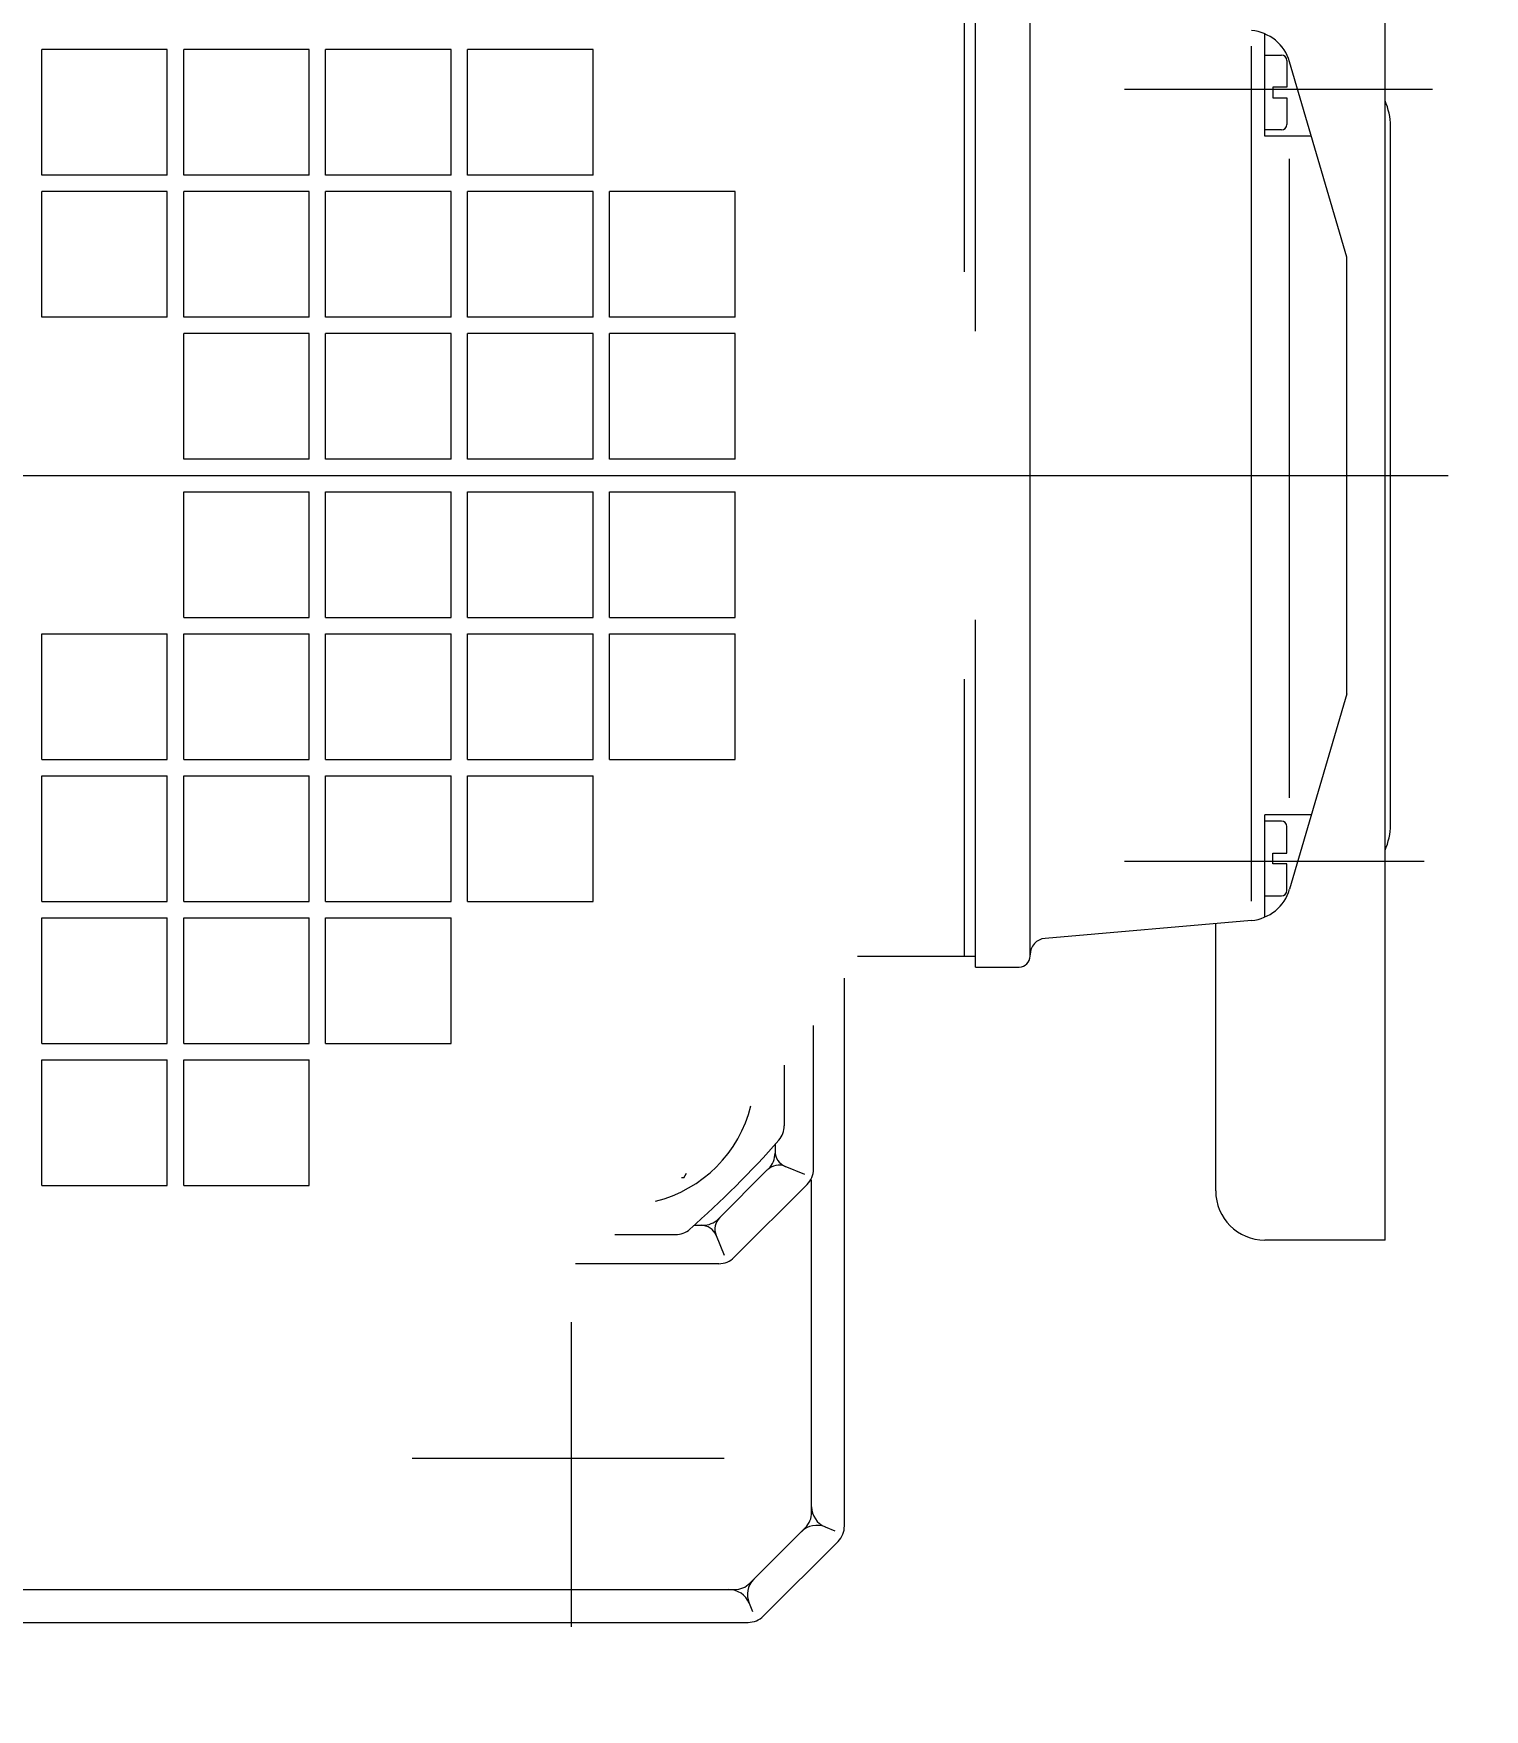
# Model space of a CAD drawing. Header units: millimetres. Extents: x 2085 to 2829, y 1347 to 1643.
# Drawn here: x 2160.2038 to 2160.3367, y 1610.7713 to 1610.9247 of the extents above; entities that cross this region are included whole.
import ezdxf
from ezdxf import colors
from ezdxf.entities.mleader import LeaderData, LeaderLine
from ezdxf.math import Vec2, Vec3

# ---------------------------------------------------------------- set-up
doc = ezdxf.new("R2010")
doc.units = ezdxf.units.MM
doc.layers.get('0').update_dxf_attribs({"color": 251, "lineweight": 9})
doc.layers.add('000 SOS 911 TEXTOS ACI', color=7, linetype='Continuous', lineweight=9)
doc.layers.add('A-SANITARIOS', color=251, linetype='Continuous', lineweight=13)
doc.styles.add('PIPE', font='ARIALN.TTF', dxfattribs={"width": 0.8})

# ---------------------------------------------------------------- blocks, each defined once
blk = doc.blocks.new('BOMBAS-28.02.2025')
at = {"layer": 'A-SANITARIOS'}
for p, q in [((2.396604299050523, -3.273514079861343, -9.617525271273668e-07), (2.396604299050523, -3.133514263667166, -9.617525271273668e-07)), ((2.396604299050523, -3.273514079861343, -9.617525271273668e-07), (2.396604299050523, -3.133514263667166, -9.617525271273668e-07)), ((2.35910283352132, -3.190285411663353, -9.617525271273668e-07), (2.35910283352132, -3.158514202572405, -9.617525271273668e-07)), ((2.35910283352132, -3.190285411663353, -9.617525271273668e-07), (2.35910283352132, -3.158514202572405, -9.617525271273668e-07)), ((2.358102833357407, -3.184859690256417, -9.617525271273668e-07), (2.358102833357407, -3.159514202736318, -9.617525271273668e-07)), ((2.358102833357407, -3.184859690256417, -9.617525271273668e-07), (2.358102833357407, -3.159514202736318, -9.617525271273668e-07)), ((2.364102834340883, -3.247389170341194, -9.617525271273668e-07), (2.364102834340883, -3.159638927318156, -9.617525271273668e-07)), ((2.364102834340883, -3.247389170341194, -9.617525271273668e-07), (2.364102834340883, -3.159638927318156, -9.617525271273668e-07)), ((2.385602833208395, -3.172450785525143, -9.617525271273668e-07), (2.385602833208395, -3.163083537481725, -9.617525271273668e-07)), ((2.385602833208395, -3.172450785525143, -9.617525271273668e-07), (2.385602833208395, -3.163083537481725, -9.617525271273668e-07)), ((2.28510283443029, -3.164514171890914, -9.617525271273668e-07), (2.273602833476616, -3.164514171890914, -9.617525271273668e-07)), ((2.273602833476616, -3.176014170981944, -9.617525271273668e-07), (2.273602833476616, -3.164514171890914, -9.617525271273668e-07)), ((2.28510283443029, -3.164514171890914, -9.617525271273668e-07), (2.273602833476616, -3.164514171890914, -9.617525271273668e-07)), ((2.273602833476616, -3.176014170981944, -9.617525271273668e-07), (2.273602833476616, -3.164514171890914, -9.617525271273668e-07)), ((2.28510283443029, -3.176014170981944, -9.617525271273668e-07), (2.28510283443029, -3.164514171890914, -9.617525271273668e-07)), ((2.28510283443029, -3.176014170981944, -9.617525271273668e-07), (2.28510283443029, -3.164514171890914, -9.617525271273668e-07)), ((2.286602833744837, -3.176014170981944, -9.617525271273668e-07), (2.286602833744837, -3.164514171890914, -9.617525271273668e-07)), ((2.298102834698511, -3.164514171890914, -9.617525271273668e-07), (2.286602833744837, -3.164514171890914, -9.617525271273668e-07)), ((2.286602833744837, -3.176014170981944, -9.617525271273668e-07), (2.286602833744837, -3.164514171890914, -9.617525271273668e-07)), ((2.298102834698511, -3.164514171890914, -9.617525271273668e-07), (2.286602833744837, -3.164514171890914, -9.617525271273668e-07)), ((2.298102834698511, -3.176014170981944, -9.617525271273668e-07), (2.298102834698511, -3.164514171890914, -9.617525271273668e-07)), ((2.298102834698511, -3.176014170981944, -9.617525271273668e-07), (2.298102834698511, -3.164514171890914, -9.617525271273668e-07)), ((2.299602834013058, -3.176014170981944, -9.617525271273668e-07), (2.299602834013058, -3.164514171890914, -9.617525271273668e-07)), ((2.311102833104087, -3.164514171890914, -9.617525271273668e-07), (2.299602834013058, -3.164514171890914, -9.617525271273668e-07)), ((2.299602834013058, -3.176014170981944, -9.617525271273668e-07), (2.299602834013058, -3.164514171890914, -9.617525271273668e-07)), ((2.311102833104087, -3.164514171890914, -9.617525271273668e-07), (2.299602834013058, -3.164514171890914, -9.617525271273668e-07)), ((2.311102833104087, -3.176014170981944, -9.617525271273668e-07), (2.311102833104087, -3.164514171890914, -9.617525271273668e-07)), ((2.311102833104087, -3.176014170981944, -9.617525271273668e-07), (2.311102833104087, -3.164514171890914, -9.617525271273668e-07)), ((2.312602834281279, -3.176014170981944, -9.617525271273668e-07), (2.312602834281279, -3.164514171890914, -9.617525271273668e-07)), ((2.324102833372308, -3.164514171890914, -9.617525271273668e-07), (2.312602834281279, -3.164514171890914, -9.617525271273668e-07)), ((2.312602834281279, -3.176014170981944, -9.617525271273668e-07), (2.312602834281279, -3.164514171890914, -9.617525271273668e-07)), ((2.324102833372308, -3.164514171890914, -9.617525271273668e-07), (2.312602834281279, -3.164514171890914, -9.617525271273668e-07)), ((2.324102833372308, -3.176014170981944, -9.617525271273668e-07), (2.324102833372308, -3.164514171890914, -9.617525271273668e-07)), ((2.324102833372308, -3.176014170981944, -9.617525271273668e-07), (2.324102833372308, -3.164514171890914, -9.617525271273668e-07)), ((2.384378468123032, -3.24249876011163, -9.617525271273668e-07), (2.384378468123032, -3.164219218306243, -9.617525271273668e-07)), ((2.384378468123032, -3.24249876011163, -9.617525271273668e-07), (2.384378468123032, -3.164219218306243, -9.617525271273668e-07)), ((2.385602833208395, -3.165020792745054, -9.617525271273668e-07), (2.387111134332372, -3.165020792745054, -9.617525271273668e-07)), ((2.385602833208395, -3.165020792745054, -9.617525271273668e-07), (2.387111134332372, -3.165020792745054, -9.617525271273668e-07)), ((2.387611133483006, -3.165520793758333, -9.617525271273668e-07), (2.387611133483006, -3.167950785718858, -9.617525271273668e-07)), ((2.387611133483006, -3.165520793758333, -9.617525271273668e-07), (2.387611133483006, -3.167950785718858, -9.617525271273668e-07)), ((2.393102943402482, -3.183514005504549, -9.617525271273668e-07), (2.387871069338871, -3.165638427250087, -9.617525271273668e-07)), ((2.393102943402482, -3.183514005504549, -9.617525271273668e-07), (2.387871069338871, -3.165638427250087, -9.617525271273668e-07)), ((2.372736623015953, -3.168156779371202, -9.617525271273668e-07), (2.400944387045456, -3.168156779371202, -9.617525271273668e-07)), ((2.372736623015953, -3.168156779371202, -9.617525271273668e-07), (2.400944387045456, -3.168156779371202, -9.617525271273668e-07)), ((2.387611133483006, -3.167950785718858, -9.617525271273668e-07), (2.386341113102389, -3.167950785718858, -9.617525271273668e-07)), ((2.386341113102389, -3.167950785718858, -9.617525271273668e-07), (2.386341113102389, -3.168950785882771, -9.617525271273668e-07)), ((2.387611133483006, -3.167950785718858, -9.617525271273668e-07), (2.386341113102389, -3.167950785718858, -9.617525271273668e-07)), ((2.386341113102389, -3.167950785718858, -9.617525271273668e-07), (2.386341113102389, -3.168950785882771, -9.617525271273668e-07)), ((2.386341113102389, -3.168950785882771, -9.617525271273668e-07), (2.387611133483006, -3.168950785882771, -9.617525271273668e-07)), ((2.386341113102389, -3.168950785882771, -9.617525271273668e-07), (2.387611133483006, -3.168950785882771, -9.617525271273668e-07)), ((2.387611133483006, -3.168950785882771, -9.617525271273668e-07), (2.387611133483006, -3.171380779705942, -9.617525271273668e-07)), ((2.387611133483006, -3.168950785882771, -9.617525271273668e-07), (2.387611133483006, -3.171380779705942, -9.617525271273668e-07)), ((2.397104298201157, -3.235514446161687, -9.617525271273668e-07), (2.397104298201157, -3.171513895504177, -9.617525271273668e-07)), ((2.397104298201157, -3.235514446161687, -9.617525271273668e-07), (2.397104298201157, -3.171513895504177, -9.617525271273668e-07)), ((2.387111134332372, -3.171880778856575, -9.617525271273668e-07), (2.385602833208395, -3.171880778856575, -9.617525271273668e-07)), ((2.387111134332372, -3.171880778856575, -9.617525271273668e-07), (2.385602833208395, -3.171880778856575, -9.617525271273668e-07)), ((2.389864796277834, -3.172450785525143, -9.617525271273668e-07), (2.385602833208395, -3.172450785525143, -9.617525271273668e-07)), ((2.389864796277834, -3.172450785525143, -9.617525271273668e-07), (2.385602833208395, -3.172450785525143, -9.617525271273668e-07)), ((2.387870897975517, -3.233010509051383, -9.617525271273668e-07), (2.387870897975517, -3.174525645561516, -9.617525271273668e-07)), ((2.387870897975517, -3.233010509051383, -9.617525271273668e-07), (2.387870897975517, -3.174525645561516, -9.617525271273668e-07)), ((2.28510283443029, -3.176014170981944, -9.617525271273668e-07), (2.273602833476616, -3.176014170981944, -9.617525271273668e-07)), ((2.28510283443029, -3.176014170981944, -9.617525271273668e-07), (2.273602833476616, -3.176014170981944, -9.617525271273668e-07)), ((2.298102834698511, -3.176014170981944, -9.617525271273668e-07), (2.286602833744837, -3.176014170981944, -9.617525271273668e-07)), ((2.298102834698511, -3.176014170981944, -9.617525271273668e-07), (2.286602833744837, -3.176014170981944, -9.617525271273668e-07)), ((2.311102833104087, -3.176014170981944, -9.617525271273668e-07), (2.299602834013058, -3.176014170981944, -9.617525271273668e-07)), ((2.311102833104087, -3.176014170981944, -9.617525271273668e-07), (2.299602834013058, -3.176014170981944, -9.617525271273668e-07)), ((2.324102833372308, -3.176014170981944, -9.617525271273668e-07), (2.312602834281279, -3.176014170981944, -9.617525271273668e-07)), ((2.324102833372308, -3.176014170981944, -9.617525271273668e-07), (2.312602834281279, -3.176014170981944, -9.617525271273668e-07)), ((2.28510283443029, -3.17751417029649, -9.617525271273668e-07), (2.273602833476616, -3.17751417029649, -9.617525271273668e-07)), ((2.273602833476616, -3.189014171250165, -9.617525271273668e-07), (2.273602833476616, -3.17751417029649, -9.617525271273668e-07)), ((2.28510283443029, -3.17751417029649, -9.617525271273668e-07), (2.273602833476616, -3.17751417029649, -9.617525271273668e-07)), ((2.273602833476616, -3.189014171250165, -9.617525271273668e-07), (2.273602833476616, -3.17751417029649, -9.617525271273668e-07)), ((2.28510283443029, -3.189014171250165, -9.617525271273668e-07), (2.28510283443029, -3.17751417029649, -9.617525271273668e-07)), ((2.28510283443029, -3.189014171250165, -9.617525271273668e-07), (2.28510283443029, -3.17751417029649, -9.617525271273668e-07)), ((2.286602833744837, -3.189014171250165, -9.617525271273668e-07), (2.286602833744837, -3.17751417029649, -9.617525271273668e-07)), ((2.298102834698511, -3.17751417029649, -9.617525271273668e-07), (2.286602833744837, -3.17751417029649, -9.617525271273668e-07)), ((2.286602833744837, -3.189014171250165, -9.617525271273668e-07), (2.286602833744837, -3.17751417029649, -9.617525271273668e-07)), ((2.298102834698511, -3.17751417029649, -9.617525271273668e-07), (2.286602833744837, -3.17751417029649, -9.617525271273668e-07)), ((2.298102834698511, -3.189014171250165, -9.617525271273668e-07), (2.298102834698511, -3.17751417029649, -9.617525271273668e-07)), ((2.298102834698511, -3.189014171250165, -9.617525271273668e-07), (2.298102834698511, -3.17751417029649, -9.617525271273668e-07)), ((2.299602834013058, -3.189014171250165, -9.617525271273668e-07), (2.299602834013058, -3.17751417029649, -9.617525271273668e-07)), ((2.311102833104087, -3.17751417029649, -9.617525271273668e-07), (2.299602834013058, -3.17751417029649, -9.617525271273668e-07)), ((2.299602834013058, -3.189014171250165, -9.617525271273668e-07), (2.299602834013058, -3.17751417029649, -9.617525271273668e-07)), ((2.311102833104087, -3.17751417029649, -9.617525271273668e-07), (2.299602834013058, -3.17751417029649, -9.617525271273668e-07)), ((2.311102833104087, -3.189014171250165, -9.617525271273668e-07), (2.311102833104087, -3.17751417029649, -9.617525271273668e-07)), ((2.311102833104087, -3.189014171250165, -9.617525271273668e-07), (2.311102833104087, -3.17751417029649, -9.617525271273668e-07)), ((2.312602834281279, -3.189014171250165, -9.617525271273668e-07), (2.312602834281279, -3.17751417029649, -9.617525271273668e-07)), ((2.324102833372308, -3.17751417029649, -9.617525271273668e-07), (2.312602834281279, -3.17751417029649, -9.617525271273668e-07)), ((2.312602834281279, -3.189014171250165, -9.617525271273668e-07), (2.312602834281279, -3.17751417029649, -9.617525271273668e-07)), ((2.324102833372308, -3.17751417029649, -9.617525271273668e-07), (2.312602834281279, -3.17751417029649, -9.617525271273668e-07)), ((2.324102833372308, -3.189014171250165, -9.617525271273668e-07), (2.324102833372308, -3.17751417029649, -9.617525271273668e-07)), ((2.324102833372308, -3.189014171250165, -9.617525271273668e-07), (2.324102833372308, -3.17751417029649, -9.617525271273668e-07)), ((2.3256028345495, -3.189014171250165, -9.617525271273668e-07), (2.3256028345495, -3.17751417029649, -9.617525271273668e-07)), ((2.337102831777884, -3.17751417029649, -9.617525271273668e-07), (2.3256028345495, -3.17751417029649, -9.617525271273668e-07)), ((2.3256028345495, -3.189014171250165, -9.617525271273668e-07), (2.3256028345495, -3.17751417029649, -9.617525271273668e-07)), ((2.337102831777884, -3.17751417029649, -9.617525271273668e-07), (2.3256028345495, -3.17751417029649, -9.617525271273668e-07)), ((2.337102831777884, -3.189014171250165, -9.617525271273668e-07), (2.337102831777884, -3.17751417029649, -9.617525271273668e-07)), ((2.337102831777884, -3.189014171250165, -9.617525271273668e-07), (2.337102831777884, -3.17751417029649, -9.617525271273668e-07)), ((2.393102833506418, -3.223514140583575, -9.617525271273668e-07), (2.393102833506418, -3.183514201082289, -9.617525271273668e-07)), ((2.393102833506418, -3.223514140583575, -9.617525271273668e-07), (2.393102833506418, -3.183514201082289, -9.617525271273668e-07)), ((2.28510283443029, -3.189014171250165, -9.617525271273668e-07), (2.273602833476616, -3.189014171250165, -9.617525271273668e-07)), ((2.28510283443029, -3.189014171250165, -9.617525271273668e-07), (2.273602833476616, -3.189014171250165, -9.617525271273668e-07)), ((2.298102834698511, -3.189014171250165, -9.617525271273668e-07), (2.286602833744837, -3.189014171250165, -9.617525271273668e-07)), ((2.298102834698511, -3.189014171250165, -9.617525271273668e-07), (2.286602833744837, -3.189014171250165, -9.617525271273668e-07)), ((2.311102833104087, -3.189014171250165, -9.617525271273668e-07), (2.299602834013058, -3.189014171250165, -9.617525271273668e-07)), ((2.311102833104087, -3.189014171250165, -9.617525271273668e-07), (2.299602834013058, -3.189014171250165, -9.617525271273668e-07)), ((2.324102833372308, -3.189014171250165, -9.617525271273668e-07), (2.312602834281279, -3.189014171250165, -9.617525271273668e-07)), ((2.324102833372308, -3.189014171250165, -9.617525271273668e-07), (2.312602834281279, -3.189014171250165, -9.617525271273668e-07)), ((2.337102831777884, -3.189014171250165, -9.617525271273668e-07), (2.3256028345495, -3.189014171250165, -9.617525271273668e-07)), ((2.337102831777884, -3.189014171250165, -9.617525271273668e-07), (2.3256028345495, -3.189014171250165, -9.617525271273668e-07)), ((2.298102834698511, -3.190514170564711, -9.617525271273668e-07), (2.286602833744837, -3.190514170564711, -9.617525271273668e-07)), ((2.286602833744837, -3.202014171518385, -9.617525271273668e-07), (2.286602833744837, -3.190514170564711, -9.617525271273668e-07)), ((2.298102834698511, -3.190514170564711, -9.617525271273668e-07), (2.286602833744837, -3.190514170564711, -9.617525271273668e-07)), ((2.286602833744837, -3.202014171518385, -9.617525271273668e-07), (2.286602833744837, -3.190514170564711, -9.617525271273668e-07)), ((2.298102834698511, -3.202014171518385, -9.617525271273668e-07), (2.298102834698511, -3.190514170564711, -9.617525271273668e-07)), ((2.298102834698511, -3.202014171518385, -9.617525271273668e-07), (2.298102834698511, -3.190514170564711, -9.617525271273668e-07)), ((2.299602834013058, -3.202014171518385, -9.617525271273668e-07), (2.299602834013058, -3.190514170564711, -9.617525271273668e-07)), ((2.311102833104087, -3.190514170564711, -9.617525271273668e-07), (2.299602834013058, -3.190514170564711, -9.617525271273668e-07)), ((2.299602834013058, -3.202014171518385, -9.617525271273668e-07), (2.299602834013058, -3.190514170564711, -9.617525271273668e-07)), ((2.311102833104087, -3.190514170564711, -9.617525271273668e-07), (2.299602834013058, -3.190514170564711, -9.617525271273668e-07)), ((2.311102833104087, -3.202014171518385, -9.617525271273668e-07), (2.311102833104087, -3.190514170564711, -9.617525271273668e-07)), ((2.311102833104087, -3.202014171518385, -9.617525271273668e-07), (2.311102833104087, -3.190514170564711, -9.617525271273668e-07)), ((2.312602834281279, -3.202014171518385, -9.617525271273668e-07), (2.312602834281279, -3.190514170564711, -9.617525271273668e-07)), ((2.324102833372308, -3.190514170564711, -9.617525271273668e-07), (2.312602834281279, -3.190514170564711, -9.617525271273668e-07)), ((2.312602834281279, -3.202014171518385, -9.617525271273668e-07), (2.312602834281279, -3.190514170564711, -9.617525271273668e-07)), ((2.324102833372308, -3.190514170564711, -9.617525271273668e-07), (2.312602834281279, -3.190514170564711, -9.617525271273668e-07)), ((2.324102833372308, -3.202014171518385, -9.617525271273668e-07), (2.324102833372308, -3.190514170564711, -9.617525271273668e-07)), ((2.324102833372308, -3.202014171518385, -9.617525271273668e-07), (2.324102833372308, -3.190514170564711, -9.617525271273668e-07)), ((2.3256028345495, -3.202014171518385, -9.617525271273668e-07), (2.3256028345495, -3.190514170564711, -9.617525271273668e-07)), ((2.337102831777884, -3.190514170564711, -9.617525271273668e-07), (2.3256028345495, -3.190514170564711, -9.617525271273668e-07)), ((2.3256028345495, -3.202014171518385, -9.617525271273668e-07), (2.3256028345495, -3.190514170564711, -9.617525271273668e-07)), ((2.337102831777884, -3.190514170564711, -9.617525271273668e-07), (2.3256028345495, -3.190514170564711, -9.617525271273668e-07)), ((2.337102831777884, -3.202014171518385, -9.617525271273668e-07), (2.337102831777884, -3.190514170564711, -9.617525271273668e-07)), ((2.337102831777884, -3.202014171518385, -9.617525271273668e-07), (2.337102831777884, -3.190514170564711, -9.617525271273668e-07)), ((2.298102834698511, -3.202014171518385, -9.617525271273668e-07), (2.286602833744837, -3.202014171518385, -9.617525271273668e-07)), ((2.298102834698511, -3.202014171518385, -9.617525271273668e-07), (2.286602833744837, -3.202014171518385, -9.617525271273668e-07)), ((2.311102833104087, -3.202014171518385, -9.617525271273668e-07), (2.299602834013058, -3.202014171518385, -9.617525271273668e-07)), ((2.311102833104087, -3.202014171518385, -9.617525271273668e-07), (2.299602834013058, -3.202014171518385, -9.617525271273668e-07)), ((2.324102833372308, -3.202014171518385, -9.617525271273668e-07), (2.312602834281279, -3.202014171518385, -9.617525271273668e-07)), ((2.324102833372308, -3.202014171518385, -9.617525271273668e-07), (2.312602834281279, -3.202014171518385, -9.617525271273668e-07)), ((2.337102831777884, -3.202014171518385, -9.617525271273668e-07), (2.3256028345495, -3.202014171518385, -9.617525271273668e-07)), ((2.337102831777884, -3.202014171518385, -9.617525271273668e-07), (2.3256028345495, -3.202014171518385, -9.617525271273668e-07)), ((2.141520069417311, -3.203514170832932, -9.617525271273668e-07), (2.402399708953453, -3.203514170832932, -9.617525271273668e-07)), ((2.141520069417311, -3.203514170832932, -9.617525271273668e-07), (2.402399708953453, -3.203514170832932, -9.617525271273668e-07)), ((2.286602833744837, -3.216514171101153, -9.617525271273668e-07), (2.286602833744837, -3.205014170147479, -9.617525271273668e-07)), ((2.286602833744837, -3.205014170147479, -9.617525271273668e-07), (2.298102834698511, -3.205014170147479, -9.617525271273668e-07)), ((2.286602833744837, -3.216514171101153, -9.617525271273668e-07), (2.286602833744837, -3.205014170147479, -9.617525271273668e-07)), ((2.286602833744837, -3.205014170147479, -9.617525271273668e-07), (2.298102834698511, -3.205014170147479, -9.617525271273668e-07)), ((2.298102834698511, -3.216514171101153, -9.617525271273668e-07), (2.298102834698511, -3.205014170147479, -9.617525271273668e-07)), ((2.298102834698511, -3.216514171101153, -9.617525271273668e-07), (2.298102834698511, -3.205014170147479, -9.617525271273668e-07)), ((2.299602834013058, -3.216514171101153, -9.617525271273668e-07), (2.299602834013058, -3.205014170147479, -9.617525271273668e-07)), ((2.299602834013058, -3.205014170147479, -9.617525271273668e-07), (2.311102833104087, -3.205014170147479, -9.617525271273668e-07)), ((2.299602834013058, -3.216514171101153, -9.617525271273668e-07), (2.299602834013058, -3.205014170147479, -9.617525271273668e-07)), ((2.299602834013058, -3.205014170147479, -9.617525271273668e-07), (2.311102833104087, -3.205014170147479, -9.617525271273668e-07)), ((2.311102833104087, -3.216514171101153, -9.617525271273668e-07), (2.311102833104087, -3.205014170147479, -9.617525271273668e-07)), ((2.311102833104087, -3.216514171101153, -9.617525271273668e-07), (2.311102833104087, -3.205014170147479, -9.617525271273668e-07)), ((2.312602834281279, -3.216514171101153, -9.617525271273668e-07), (2.312602834281279, -3.205014170147479, -9.617525271273668e-07)), ((2.312602834281279, -3.205014170147479, -9.617525271273668e-07), (2.324102833372308, -3.205014170147479, -9.617525271273668e-07)), ((2.312602834281279, -3.216514171101153, -9.617525271273668e-07), (2.312602834281279, -3.205014170147479, -9.617525271273668e-07)), ((2.312602834281279, -3.205014170147479, -9.617525271273668e-07), (2.324102833372308, -3.205014170147479, -9.617525271273668e-07)), ((2.324102833372308, -3.216514171101153, -9.617525271273668e-07), (2.324102833372308, -3.205014170147479, -9.617525271273668e-07)), ((2.324102833372308, -3.216514171101153, -9.617525271273668e-07), (2.324102833372308, -3.205014170147479, -9.617525271273668e-07)), ((2.3256028345495, -3.205014170147479, -9.617525271273668e-07), (2.337102831777884, -3.205014170147479, -9.617525271273668e-07)), ((2.3256028345495, -3.216514171101153, -9.617525271273668e-07), (2.3256028345495, -3.205014170147479, -9.617525271273668e-07)), ((2.3256028345495, -3.205014170147479, -9.617525271273668e-07), (2.337102831777884, -3.205014170147479, -9.617525271273668e-07)), ((2.3256028345495, -3.216514171101153, -9.617525271273668e-07), (2.3256028345495, -3.205014170147479, -9.617525271273668e-07)), ((2.337102831777884, -3.216514171101153, -9.617525271273668e-07), (2.337102831777884, -3.205014170147479, -9.617525271273668e-07)), ((2.337102831777884, -3.216514171101153, -9.617525271273668e-07), (2.337102831777884, -3.205014170147479, -9.617525271273668e-07)), ((2.286602833744837, -3.216514171101153, -9.617525271273668e-07), (2.298102834698511, -3.216514171101153, -9.617525271273668e-07)), ((2.286602833744837, -3.216514171101153, -9.617525271273668e-07), (2.298102834698511, -3.216514171101153, -9.617525271273668e-07)), ((2.299602834013058, -3.216514171101153, -9.617525271273668e-07), (2.311102833104087, -3.216514171101153, -9.617525271273668e-07)), ((2.299602834013058, -3.216514171101153, -9.617525271273668e-07), (2.311102833104087, -3.216514171101153, -9.617525271273668e-07)), ((2.312602834281279, -3.216514171101153, -9.617525271273668e-07), (2.324102833372308, -3.216514171101153, -9.617525271273668e-07)), ((2.312602834281279, -3.216514171101153, -9.617525271273668e-07), (2.324102833372308, -3.216514171101153, -9.617525271273668e-07)), ((2.3256028345495, -3.216514171101153, -9.617525271273668e-07), (2.337102831777884, -3.216514171101153, -9.617525271273668e-07)), ((2.3256028345495, -3.216514171101153, -9.617525271273668e-07), (2.337102831777884, -3.216514171101153, -9.617525271273668e-07)), ((2.35910283352132, -3.248514139093459, -9.617525271273668e-07), (2.35910283352132, -3.216742931865156, -9.617525271273668e-07)), ((2.35910283352132, -3.248514139093459, -9.617525271273668e-07), (2.35910283352132, -3.216742931865156, -9.617525271273668e-07)), ((2.273602833476616, -3.229514171369374, -9.617525271273668e-07), (2.273602833476616, -3.218014170415699, -9.617525271273668e-07)), ((2.273602833476616, -3.218014170415699, -9.617525271273668e-07), (2.28510283443029, -3.218014170415699, -9.617525271273668e-07)), ((2.273602833476616, -3.229514171369374, -9.617525271273668e-07), (2.273602833476616, -3.218014170415699, -9.617525271273668e-07)), ((2.273602833476616, -3.218014170415699, -9.617525271273668e-07), (2.28510283443029, -3.218014170415699, -9.617525271273668e-07)), ((2.28510283443029, -3.229514171369374, -9.617525271273668e-07), (2.28510283443029, -3.218014170415699, -9.617525271273668e-07)), ((2.28510283443029, -3.229514171369374, -9.617525271273668e-07), (2.28510283443029, -3.218014170415699, -9.617525271273668e-07)), ((2.286602833744837, -3.218014170415699, -9.617525271273668e-07), (2.298102834698511, -3.218014170415699, -9.617525271273668e-07)), ((2.286602833744837, -3.229514171369374, -9.617525271273668e-07), (2.286602833744837, -3.218014170415699, -9.617525271273668e-07)), ((2.286602833744837, -3.218014170415699, -9.617525271273668e-07), (2.298102834698511, -3.218014170415699, -9.617525271273668e-07)), ((2.286602833744837, -3.229514171369374, -9.617525271273668e-07), (2.286602833744837, -3.218014170415699, -9.617525271273668e-07)), ((2.298102834698511, -3.229514171369374, -9.617525271273668e-07), (2.298102834698511, -3.218014170415699, -9.617525271273668e-07)), ((2.298102834698511, -3.229514171369374, -9.617525271273668e-07), (2.298102834698511, -3.218014170415699, -9.617525271273668e-07)), ((2.299602834013058, -3.218014170415699, -9.617525271273668e-07), (2.311102833104087, -3.218014170415699, -9.617525271273668e-07)), ((2.299602834013058, -3.229514171369374, -9.617525271273668e-07), (2.299602834013058, -3.218014170415699, -9.617525271273668e-07)), ((2.299602834013058, -3.218014170415699, -9.617525271273668e-07), (2.311102833104087, -3.218014170415699, -9.617525271273668e-07)), ((2.299602834013058, -3.229514171369374, -9.617525271273668e-07), (2.299602834013058, -3.218014170415699, -9.617525271273668e-07)), ((2.311102833104087, -3.229514171369374, -9.617525271273668e-07), (2.311102833104087, -3.218014170415699, -9.617525271273668e-07)), ((2.311102833104087, -3.229514171369374, -9.617525271273668e-07), (2.311102833104087, -3.218014170415699, -9.617525271273668e-07)), ((2.312602834281279, -3.218014170415699, -9.617525271273668e-07), (2.324102833372308, -3.218014170415699, -9.617525271273668e-07)), ((2.312602834281279, -3.229514171369374, -9.617525271273668e-07), (2.312602834281279, -3.218014170415699, -9.617525271273668e-07)), ((2.312602834281279, -3.218014170415699, -9.617525271273668e-07), (2.324102833372308, -3.218014170415699, -9.617525271273668e-07)), ((2.312602834281279, -3.229514171369374, -9.617525271273668e-07), (2.312602834281279, -3.218014170415699, -9.617525271273668e-07)), ((2.324102833372308, -3.229514171369374, -9.617525271273668e-07), (2.324102833372308, -3.218014170415699, -9.617525271273668e-07)), ((2.324102833372308, -3.229514171369374, -9.617525271273668e-07), (2.324102833372308, -3.218014170415699, -9.617525271273668e-07)), ((2.3256028345495, -3.218014170415699, -9.617525271273668e-07), (2.337102831777884, -3.218014170415699, -9.617525271273668e-07)), ((2.3256028345495, -3.229514171369374, -9.617525271273668e-07), (2.3256028345495, -3.218014170415699, -9.617525271273668e-07)), ((2.3256028345495, -3.218014170415699, -9.617525271273668e-07), (2.337102831777884, -3.218014170415699, -9.617525271273668e-07)), ((2.3256028345495, -3.229514171369374, -9.617525271273668e-07), (2.3256028345495, -3.218014170415699, -9.617525271273668e-07)), ((2.337102831777884, -3.229514171369374, -9.617525271273668e-07), (2.337102831777884, -3.218014170415699, -9.617525271273668e-07)), ((2.337102831777884, -3.229514171369374, -9.617525271273668e-07), (2.337102831777884, -3.218014170415699, -9.617525271273668e-07)), ((2.358102833357407, -3.247514140792191, -9.617525271273668e-07), (2.358102833357407, -3.222168651409447, -9.617525271273668e-07)), ((2.358102833357407, -3.247514140792191, -9.617525271273668e-07), (2.358102833357407, -3.222168651409447, -9.617525271273668e-07)), ((2.393102833506418, -3.223514025099576, -9.617525271273668e-07), (2.387871078652097, -3.241389193572104, -9.617525271273668e-07)), ((2.393102833506418, -3.223514025099576, -9.617525271273668e-07), (2.387871078652097, -3.241389193572104, -9.617525271273668e-07)), ((2.273602833476616, -3.229514171369374, -9.617525271273668e-07), (2.28510283443029, -3.229514171369374, -9.617525271273668e-07)), ((2.273602833476616, -3.229514171369374, -9.617525271273668e-07), (2.28510283443029, -3.229514171369374, -9.617525271273668e-07)), ((2.286602833744837, -3.229514171369374, -9.617525271273668e-07), (2.298102834698511, -3.229514171369374, -9.617525271273668e-07)), ((2.286602833744837, -3.229514171369374, -9.617525271273668e-07), (2.298102834698511, -3.229514171369374, -9.617525271273668e-07)), ((2.299602834013058, -3.229514171369374, -9.617525271273668e-07), (2.311102833104087, -3.229514171369374, -9.617525271273668e-07)), ((2.299602834013058, -3.229514171369374, -9.617525271273668e-07), (2.311102833104087, -3.229514171369374, -9.617525271273668e-07)), ((2.312602834281279, -3.229514171369374, -9.617525271273668e-07), (2.324102833372308, -3.229514171369374, -9.617525271273668e-07)), ((2.312602834281279, -3.229514171369374, -9.617525271273668e-07), (2.324102833372308, -3.229514171369374, -9.617525271273668e-07)), ((2.3256028345495, -3.229514171369374, -9.617525271273668e-07), (2.337102831777884, -3.229514171369374, -9.617525271273668e-07)), ((2.3256028345495, -3.229514171369374, -9.617525271273668e-07), (2.337102831777884, -3.229514171369374, -9.617525271273668e-07)), ((2.273602833476616, -3.23101417068392, -9.617525271273668e-07), (2.28510283443029, -3.23101417068392, -9.617525271273668e-07)), ((2.273602833476616, -3.242514171637595, -9.617525271273668e-07), (2.273602833476616, -3.23101417068392, -9.617525271273668e-07)), ((2.273602833476616, -3.23101417068392, -9.617525271273668e-07), (2.28510283443029, -3.23101417068392, -9.617525271273668e-07)), ((2.273602833476616, -3.242514171637595, -9.617525271273668e-07), (2.273602833476616, -3.23101417068392, -9.617525271273668e-07)), ((2.28510283443029, -3.242514171637595, -9.617525271273668e-07), (2.28510283443029, -3.23101417068392, -9.617525271273668e-07)), ((2.28510283443029, -3.242514171637595, -9.617525271273668e-07), (2.28510283443029, -3.23101417068392, -9.617525271273668e-07)), ((2.286602833744837, -3.23101417068392, -9.617525271273668e-07), (2.298102834698511, -3.23101417068392, -9.617525271273668e-07)), ((2.286602833744837, -3.242514171637595, -9.617525271273668e-07), (2.286602833744837, -3.23101417068392, -9.617525271273668e-07)), ((2.286602833744837, -3.23101417068392, -9.617525271273668e-07), (2.298102834698511, -3.23101417068392, -9.617525271273668e-07)), ((2.286602833744837, -3.242514171637595, -9.617525271273668e-07), (2.286602833744837, -3.23101417068392, -9.617525271273668e-07)), ((2.298102834698511, -3.242514171637595, -9.617525271273668e-07), (2.298102834698511, -3.23101417068392, -9.617525271273668e-07)), ((2.298102834698511, -3.242514171637595, -9.617525271273668e-07), (2.298102834698511, -3.23101417068392, -9.617525271273668e-07)), ((2.299602834013058, -3.23101417068392, -9.617525271273668e-07), (2.311102833104087, -3.23101417068392, -9.617525271273668e-07)), ((2.299602834013058, -3.242514171637595, -9.617525271273668e-07), (2.299602834013058, -3.23101417068392, -9.617525271273668e-07)), ((2.299602834013058, -3.23101417068392, -9.617525271273668e-07), (2.311102833104087, -3.23101417068392, -9.617525271273668e-07)), ((2.299602834013058, -3.242514171637595, -9.617525271273668e-07), (2.299602834013058, -3.23101417068392, -9.617525271273668e-07)), ((2.311102833104087, -3.242514171637595, -9.617525271273668e-07), (2.311102833104087, -3.23101417068392, -9.617525271273668e-07)), ((2.311102833104087, -3.242514171637595, -9.617525271273668e-07), (2.311102833104087, -3.23101417068392, -9.617525271273668e-07)), ((2.312602834281279, -3.23101417068392, -9.617525271273668e-07), (2.324102833372308, -3.23101417068392, -9.617525271273668e-07)), ((2.312602834281279, -3.242514171637595, -9.617525271273668e-07), (2.312602834281279, -3.23101417068392, -9.617525271273668e-07)), ((2.312602834281279, -3.23101417068392, -9.617525271273668e-07), (2.324102833372308, -3.23101417068392, -9.617525271273668e-07)), ((2.312602834281279, -3.242514171637595, -9.617525271273668e-07), (2.312602834281279, -3.23101417068392, -9.617525271273668e-07)), ((2.324102833372308, -3.242514171637595, -9.617525271273668e-07), (2.324102833372308, -3.23101417068392, -9.617525271273668e-07)), ((2.324102833372308, -3.242514171637595, -9.617525271273668e-07), (2.324102833372308, -3.23101417068392, -9.617525271273668e-07)), ((2.385602833208395, -3.243944589979947, -9.617525271273668e-07), (2.385602833208395, -3.234577403403819, -9.617525271273668e-07)), ((2.389864796277834, -3.234577403403819, -9.617525271273668e-07), (2.385602833208395, -3.234577403403819, -9.617525271273668e-07)), ((2.385602833208395, -3.243944589979947, -9.617525271273668e-07), (2.385602833208395, -3.234577403403819, -9.617525271273668e-07)), ((2.389864796277834, -3.234577403403819, -9.617525271273668e-07), (2.385602833208395, -3.234577403403819, -9.617525271273668e-07)), ((2.387111134332372, -3.235147410072386, -9.617525271273668e-07), (2.385602833208395, -3.235147410072386, -9.617525271273668e-07)), ((2.387111134332372, -3.235147410072386, -9.617525271273668e-07), (2.385602833208395, -3.235147410072386, -9.617525271273668e-07)), ((2.387611133483006, -3.238077403046191, -9.617525271273668e-07), (2.387611133483006, -3.235647411085665, -9.617525271273668e-07)), ((2.387611133483006, -3.238077403046191, -9.617525271273668e-07), (2.387611133483006, -3.235647411085665, -9.617525271273668e-07)), ((2.400195609283401, -3.238869548775256, -9.617525271273668e-07), (2.372736623015953, -3.238869548775256, -9.617525271273668e-07)), ((2.400195609283401, -3.238869548775256, -9.617525271273668e-07), (2.372736623015953, -3.238869548775256, -9.617525271273668e-07)), ((2.386341113102389, -3.239077403210104, -9.617525271273668e-07), (2.386341113102389, -3.238077403046191, -9.617525271273668e-07)), ((2.386341113102389, -3.238077403046191, -9.617525271273668e-07), (2.387611133483006, -3.238077403046191, -9.617525271273668e-07)), ((2.386341113102389, -3.239077403210104, -9.617525271273668e-07), (2.386341113102389, -3.238077403046191, -9.617525271273668e-07)), ((2.386341113102389, -3.238077403046191, -9.617525271273668e-07), (2.387611133483006, -3.238077403046191, -9.617525271273668e-07)), ((2.387611133483006, -3.239077403210104, -9.617525271273668e-07), (2.386341113102389, -3.239077403210104, -9.617525271273668e-07)), ((2.387611133483006, -3.239077403210104, -9.617525271273668e-07), (2.386341113102389, -3.239077403210104, -9.617525271273668e-07)), ((2.387611133483006, -3.241507395170629, -9.617525271273668e-07), (2.387611133483006, -3.239077403210104, -9.617525271273668e-07)), ((2.387611133483006, -3.241507395170629, -9.617525271273668e-07), (2.387611133483006, -3.239077403210104, -9.617525271273668e-07)), ((2.385602833208395, -3.242007396183908, -9.617525271273668e-07), (2.387111134332372, -3.242007396183908, -9.617525271273668e-07)), ((2.385602833208395, -3.242007396183908, -9.617525271273668e-07), (2.387111134332372, -3.242007396183908, -9.617525271273668e-07)), ((2.273602833476616, -3.242514171637595, -9.617525271273668e-07), (2.28510283443029, -3.242514171637595, -9.617525271273668e-07)), ((2.273602833476616, -3.242514171637595, -9.617525271273668e-07), (2.28510283443029, -3.242514171637595, -9.617525271273668e-07)), ((2.286602833744837, -3.242514171637595, -9.617525271273668e-07), (2.298102834698511, -3.242514171637595, -9.617525271273668e-07)), ((2.286602833744837, -3.242514171637595, -9.617525271273668e-07), (2.298102834698511, -3.242514171637595, -9.617525271273668e-07)), ((2.299602834013058, -3.242514171637595, -9.617525271273668e-07), (2.311102833104087, -3.242514171637595, -9.617525271273668e-07)), ((2.299602834013058, -3.242514171637595, -9.617525271273668e-07), (2.311102833104087, -3.242514171637595, -9.617525271273668e-07)), ((2.312602834281279, -3.242514171637595, -9.617525271273668e-07), (2.324102833372308, -3.242514171637595, -9.617525271273668e-07)), ((2.312602834281279, -3.242514171637595, -9.617525271273668e-07), (2.324102833372308, -3.242514171637595, -9.617525271273668e-07)), ((2.273602833476616, -3.244014170952141, -9.617525271273668e-07), (2.28510283443029, -3.244014170952141, -9.617525271273668e-07)), ((2.273602833476616, -3.255514171905816, -9.617525271273668e-07), (2.273602833476616, -3.244014170952141, -9.617525271273668e-07)), ((2.273602833476616, -3.244014170952141, -9.617525271273668e-07), (2.28510283443029, -3.244014170952141, -9.617525271273668e-07)), ((2.273602833476616, -3.255514171905816, -9.617525271273668e-07), (2.273602833476616, -3.244014170952141, -9.617525271273668e-07)), ((2.28510283443029, -3.255514171905816, -9.617525271273668e-07), (2.28510283443029, -3.244014170952141, -9.617525271273668e-07)), ((2.28510283443029, -3.255514171905816, -9.617525271273668e-07), (2.28510283443029, -3.244014170952141, -9.617525271273668e-07)), ((2.286602833744837, -3.244014170952141, -9.617525271273668e-07), (2.298102834698511, -3.244014170952141, -9.617525271273668e-07)), ((2.286602833744837, -3.255514171905816, -9.617525271273668e-07), (2.286602833744837, -3.244014170952141, -9.617525271273668e-07)), ((2.286602833744837, -3.244014170952141, -9.617525271273668e-07), (2.298102834698511, -3.244014170952141, -9.617525271273668e-07)), ((2.286602833744837, -3.255514171905816, -9.617525271273668e-07), (2.286602833744837, -3.244014170952141, -9.617525271273668e-07)), ((2.298102834698511, -3.255514171905816, -9.617525271273668e-07), (2.298102834698511, -3.244014170952141, -9.617525271273668e-07)), ((2.298102834698511, -3.255514171905816, -9.617525271273668e-07), (2.298102834698511, -3.244014170952141, -9.617525271273668e-07)), ((2.299602834013058, -3.244014170952141, -9.617525271273668e-07), (2.311102833104087, -3.244014170952141, -9.617525271273668e-07)), ((2.299602834013058, -3.255514171905816, -9.617525271273668e-07), (2.299602834013058, -3.244014170952141, -9.617525271273668e-07)), ((2.299602834013058, -3.244014170952141, -9.617525271273668e-07), (2.311102833104087, -3.244014170952141, -9.617525271273668e-07)), ((2.299602834013058, -3.255514171905816, -9.617525271273668e-07), (2.299602834013058, -3.244014170952141, -9.617525271273668e-07)), ((2.311102833104087, -3.255514171905816, -9.617525271273668e-07), (2.311102833104087, -3.244014170952141, -9.617525271273668e-07)), ((2.311102833104087, -3.255514171905816, -9.617525271273668e-07), (2.311102833104087, -3.244014170952141, -9.617525271273668e-07)), ((2.384378713992191, -3.244250903837383, -9.617525271273668e-07), (2.365473011013819, -3.245894876308739, -9.617525271273668e-07)), ((2.384378713992191, -3.244250903837383, -9.617525271273668e-07), (2.365473011013819, -3.245894876308739, -9.617525271273668e-07)), ((2.381104299303843, -3.269014292396605, -9.617525271273668e-07), (2.381104299303843, -3.244535594247282, -9.617525271273668e-07)), ((2.381104299303843, -3.269014292396605, -9.617525271273668e-07), (2.381104299303843, -3.244535594247282, -9.617525271273668e-07)), ((2.34831303867395, -3.247514140792191, -9.617525271273668e-07), (2.35910283352132, -3.247514140792191, -9.617525271273668e-07)), ((2.34831303867395, -3.247514140792191, -9.617525271273668e-07), (2.35910283352132, -3.247514140792191, -9.617525271273668e-07)), ((2.364102834340883, -3.247514170594513, -9.617525271273668e-07), (2.364102834340883, -3.247389170341194, -9.617525271273668e-07)), ((2.364102834340883, -3.247514170594513, -9.617525271273668e-07), (2.364102834340883, -3.247389170341194, -9.617525271273668e-07)), ((2.347102833417011, -3.29968558717519, -9.617525271273668e-07), (2.347102833417011, -3.24954676348716, -9.617525271273668e-07)), ((2.347102833417011, -3.29968558717519, -9.617525271273668e-07), (2.347102833417011, -3.24954676348716, -9.617525271273668e-07)), ((2.35910283352132, -3.248514139093459, -9.617525271273668e-07), (2.363102834176971, -3.248514139093459, -9.617525271273668e-07)), ((2.35910283352132, -3.248514139093459, -9.617525271273668e-07), (2.363102834176971, -3.248514139093459, -9.617525271273668e-07)), ((2.344266162690474, -3.267012919299304, -9.617525271273668e-07), (2.344266162690474, -3.25387739110738, -9.617525271273668e-07)), ((2.344266162690474, -3.267012919299304, -9.617525271273668e-07), (2.344266162690474, -3.25387739110738, -9.617525271273668e-07)), ((2.273602833476616, -3.255514171905816, -9.617525271273668e-07), (2.28510283443029, -3.255514171905816, -9.617525271273668e-07)), ((2.273602833476616, -3.255514171905816, -9.617525271273668e-07), (2.28510283443029, -3.255514171905816, -9.617525271273668e-07)), ((2.286602833744837, -3.255514171905816, -9.617525271273668e-07), (2.298102834698511, -3.255514171905816, -9.617525271273668e-07)), ((2.286602833744837, -3.255514171905816, -9.617525271273668e-07), (2.298102834698511, -3.255514171905816, -9.617525271273668e-07)), ((2.299602834013058, -3.255514171905816, -9.617525271273668e-07), (2.311102833104087, -3.255514171905816, -9.617525271273668e-07)), ((2.299602834013058, -3.255514171905816, -9.617525271273668e-07), (2.311102833104087, -3.255514171905816, -9.617525271273668e-07)), ((2.273602833476616, -3.257014171220362, -9.617525271273668e-07), (2.28510283443029, -3.257014171220362, -9.617525271273668e-07)), ((2.273602833476616, -3.268514170311391, -9.617525271273668e-07), (2.273602833476616, -3.257014171220362, -9.617525271273668e-07)), ((2.273602833476616, -3.257014171220362, -9.617525271273668e-07), (2.28510283443029, -3.257014171220362, -9.617525271273668e-07)), ((2.273602833476616, -3.268514170311391, -9.617525271273668e-07), (2.273602833476616, -3.257014171220362, -9.617525271273668e-07)), ((2.28510283443029, -3.268514170311391, -9.617525271273668e-07), (2.28510283443029, -3.257014171220362, -9.617525271273668e-07)), ((2.28510283443029, -3.268514170311391, -9.617525271273668e-07), (2.28510283443029, -3.257014171220362, -9.617525271273668e-07)), ((2.286602833744837, -3.257014171220362, -9.617525271273668e-07), (2.298102834698511, -3.257014171220362, -9.617525271273668e-07)), ((2.286602833744837, -3.268514170311391, -9.617525271273668e-07), (2.286602833744837, -3.257014171220362, -9.617525271273668e-07)), ((2.286602833744837, -3.257014171220362, -9.617525271273668e-07), (2.298102834698511, -3.257014171220362, -9.617525271273668e-07)), ((2.286602833744837, -3.268514170311391, -9.617525271273668e-07), (2.286602833744837, -3.257014171220362, -9.617525271273668e-07)), ((2.298102834698511, -3.268514170311391, -9.617525271273668e-07), (2.298102834698511, -3.257014171220362, -9.617525271273668e-07)), ((2.298102834698511, -3.268514170311391, -9.617525271273668e-07), (2.298102834698511, -3.257014171220362, -9.617525271273668e-07)), ((2.341600883257343, -3.257495860569179, -9.617525271273668e-07), (2.341600883257343, -3.263043132610619, -9.617525271273668e-07)), ((2.341600883257343, -3.257495860569179, -9.617525271273668e-07), (2.341600883257343, -3.263043132610619, -9.617525271273668e-07)), ((2.340752737101866, -3.264759226702154, -9.617525271273668e-07), (2.340752737101866, -3.265557506121695, -9.617525271273668e-07)), ((2.340752737101866, -3.264759226702154, -9.617525271273668e-07), (2.340752737101866, -3.265557506121695, -9.617525271273668e-07)), ((2.343482845899416, -3.267516504041851, -9.617525271273668e-07), (2.341679073375417, -3.26676935236901, -9.617525271273668e-07)), ((2.343482845899416, -3.267516504041851, -9.617525271273668e-07), (2.341679073375417, -3.26676935236901, -9.617525271273668e-07)), ((2.332387258735253, -3.267814402468503, -9.617525271273668e-07), (2.332181693491293, -3.267814402468503, -9.617525271273668e-07)), ((2.332387258735253, -3.267814402468503, -9.617525271273668e-07), (2.332181693491293, -3.267814402468503, -9.617525271273668e-07)), ((2.332387154427124, -3.267814378254116, -9.617525271273668e-07), (2.332631483179284, -3.267391196452081, -9.617525271273668e-07)), ((2.332387154427124, -3.267814378254116, -9.617525271273668e-07), (2.332631483179284, -3.267391196452081, -9.617525271273668e-07)), ((2.335560250532581, -3.271577601321042, -9.617525271273668e-07), (2.340043970820261, -3.267093877308071, -9.617525271273668e-07)), ((2.335560250532581, -3.271577601321042, -9.617525271273668e-07), (2.340043970820261, -3.267093877308071, -9.617525271273668e-07)), ((2.344102832925273, -3.298442729748785, -9.617525271273668e-07), (2.344102832925273, -3.268003855831921, -9.617525271273668e-07)), ((2.344102832925273, -3.298442729748785, -9.617525271273668e-07), (2.344102832925273, -3.268003855831921, -9.617525271273668e-07)), ((2.273602833476616, -3.268514170311391, -9.617525271273668e-07), (2.28510283443029, -3.268514170311391, -9.617525271273668e-07)), ((2.273602833476616, -3.268514170311391, -9.617525271273668e-07), (2.28510283443029, -3.268514170311391, -9.617525271273668e-07)), ((2.286602833744837, -3.268514170311391, -9.617525271273668e-07), (2.298102834698511, -3.268514170311391, -9.617525271273668e-07)), ((2.286602833744837, -3.268514170311391, -9.617525271273668e-07), (2.298102834698511, -3.268514170311391, -9.617525271273668e-07)), ((2.343680066493107, -3.268426521681249, -9.617525271273668e-07), (2.337015205499483, -3.275091382674873, -9.617525271273668e-07)), ((2.343680066493107, -3.268426521681249, -9.617525271273668e-07), (2.337015205499483, -3.275091382674873, -9.617525271273668e-07)), ((2.333347953361226, -3.272164165042341, -9.617525271273668e-07), (2.334147022542311, -3.272164165042341, -9.617525271273668e-07)), ((2.333347953361226, -3.272164165042341, -9.617525271273668e-07), (2.334147022542311, -3.272164165042341, -9.617525271273668e-07)), ((2.326082080107881, -3.273014170117676, -9.617525271273668e-07), (2.331630663451506, -3.273014170117676, -9.617525271273668e-07)), ((2.326082080107881, -3.273014170117676, -9.617525271273668e-07), (2.331630663451506, -3.273014170117676, -9.617525271273668e-07)), ((2.335357933741761, -3.273090346716344, -9.617525271273668e-07), (2.336102710542036, -3.274888367392123, -9.617525271273668e-07)), ((2.335357933741761, -3.273090346716344, -9.617525271273668e-07), (2.336102710542036, -3.274888367392123, -9.617525271273668e-07)), ((2.396604299050523, -3.273514079861343, -9.617525271273668e-07), (2.385604300972773, -3.273514079861343, -9.617525271273668e-07)), ((2.396604299050523, -3.273514079861343, -9.617525271273668e-07), (2.385604300972773, -3.273514079861343, -9.617525271273668e-07)), ((2.335601610568119, -3.275677683763206, -9.617525271273668e-07), (2.322465870034648, -3.275677683763206, -9.617525271273668e-07)), ((2.335601610568119, -3.275677683763206, -9.617525271273668e-07), (2.322465870034648, -3.275677683763206, -9.617525271273668e-07)), ((2.322102833044482, -3.308912090025842, -9.617525271273668e-07), (2.322102833044482, -3.281040812842548, -9.617525271273668e-07)), ((2.322102833044482, -3.308912090025842, -9.617525271273668e-07), (2.322102833044482, -3.281040812842548, -9.617525271273668e-07)), ((2.336082081747008, -3.29351417068392, -9.617525271273668e-07), (2.307518362504197, -3.29351417068392, -9.617525271273668e-07)), ((2.336082081747008, -3.29351417068392, -9.617525271273668e-07), (2.307518362504197, -3.29351417068392, -9.617525271273668e-07)), ((2.338444459688617, -3.30492686945945, -9.617525271273668e-07), (2.343516066175653, -3.29985539522022, -9.617525271273668e-07)), ((2.338444459688617, -3.30492686945945, -9.617525271273668e-07), (2.343516066175653, -3.29985539522022, -9.617525271273668e-07)), ((2.345336066064192, -3.299782262183726, -9.617525271273668e-07), (2.346211896714522, -3.300145049579442, -9.617525271273668e-07)), ((2.345336066064192, -3.299782262183726, -9.617525271273668e-07), (2.346211896714522, -3.300145049579442, -9.617525271273668e-07)), ((2.339687033992959, -3.307926910929382, -9.617525271273668e-07), (2.34651580962236, -3.30109830852598, -9.617525271273668e-07)), ((2.339687033992959, -3.307926910929382, -9.617525271273668e-07), (2.34651580962236, -3.30109830852598, -9.617525271273668e-07)), ((2.207175585877849, -3.305514170788229, -9.617525271273668e-07), (2.337032032635761, -3.305514170788229, -9.617525271273668e-07)), ((2.207175585877849, -3.305514170788229, -9.617525271273668e-07), (2.337032032635761, -3.305514170788229, -9.617525271273668e-07)), ((2.338369888690067, -3.306749082170427, -9.617525271273668e-07), (2.338688209158136, -3.307517549954355, -9.617525271273668e-07)), ((2.338369888690067, -3.306749082170427, -9.617525271273668e-07), (2.338688209158136, -3.307517549954355, -9.617525271273668e-07)), ((2.205933399003698, -3.308514171279967, -9.617525271273668e-07), (2.338275195535971, -3.308514171279967, -9.617525271273668e-07)), ((2.205933399003698, -3.308514171279967, -9.617525271273668e-07), (2.338275195535971, -3.308514171279967, -9.617525271273668e-07))]:
    blk.add_line(p, q, dxfattribs=at)
for centre, radius, start, end in [((2.384032034751726, -3.16676224861294, -9.617525271273668e-07), 0.003999999000000001, 16.31406594499195, 85.030488021229), ((2.384032034751726, -3.16676224861294, -9.617525271273668e-07), 0.003999999000000001, 16.31406594499195, 85.030488021229), ((2.387111134332372, -3.165520793758333, -9.617525271273668e-07), 0.0005, 2.198467139097746e-05, 89.99995688443087), ((2.387111134332372, -3.165520793758333, -9.617525271273668e-07), 0.0005, 2.198467139097746e-05, 89.99995688443087), ((2.391602834191872, -3.171513895504177, -9.617525271273668e-07), 0.005499992, 3.607193655412507e-05, 24.58314388491287), ((2.391602834191872, -3.171513895504177, -9.617525271273668e-07), 0.005499992, 3.607193655412507e-05, 24.58314388491287), ((2.387111134332372, -3.171380779705942, -9.617525271273668e-07), 0.0005, 270.0000298820776, 359.9999641415069), ((2.387111134332372, -3.171380779705942, -9.617525271273668e-07), 0.0005, 270.0000298820776, 359.9999641415069), ((2.387111134332372, -3.235647379420698, -9.617525271273668e-07), 0.0005, 2.198467139097746e-05, 89.99998399174413), ((2.387111134332372, -3.235647379420698, -9.617525271273668e-07), 0.0005, 2.198467139097746e-05, 89.99998399174413), ((2.391602834191872, -3.235514446161687, -9.617525271273668e-07), 0.005499992, 335.4168561150871, 359.9999641415069), ((2.391602834191872, -3.235514446161687, -9.617525271273668e-07), 0.005499992, 335.4168561150871, 359.9999641415069), ((2.384032034751726, -3.240265849046409, -9.617525271273668e-07), 0.003999999000000001, 274.9697849312172, 343.6868489980648), ((2.384032034751726, -3.240265849046409, -9.617525271273668e-07), 0.003999999000000001, 274.9697849312172, 343.6868489980648), ((2.387111134332372, -3.241507395170629, -9.617525271273668e-07), 0.0005, 270.0000298820776, 359.9999641415069), ((2.387111134332372, -3.241507395170629, -9.617525271273668e-07), 0.0005, 270.0000298820776, 359.9999641415069), ((2.36560283365543, -3.247389170341194, -9.617525271273668e-07), 0.0015, 94.96955401855907, 180), ((2.36560283365543, -3.247389170341194, -9.617525271273668e-07), 0.0015, 94.96955401855907, 180), ((2.363102834176971, -3.247514170594513, -9.617525271273668e-07), 0.001, 270.0000268938699, 2.198467139097746e-05), ((2.363102834176971, -3.247514170594513, -9.617525271273668e-07), 0.001, 270.0000268938699, 2.198467139097746e-05), ((2.326902638626052, -3.258314342238009, -9.617525271273668e-07), 0.012, 283.9767549766126, 346.0228559453421), ((2.326902638626052, -3.258314342238009, -9.617525271273668e-07), 0.012, 283.9767549766126, 346.0228559453421), ((2.339600879204227, -3.263043132610619, -9.617525271273668e-07), 0.002, 318.5903989968054, 359.9999780153286), ((2.339600879204227, -3.263043132610619, -9.617525271273668e-07), 0.002, 318.5903989968054, 359.9999780153286), ((2.272101124253822, -3.203514170832932, -9.617525271273668e-07), 0.092, 311.4096697889519, 318.5904808172768), ((2.272101124253822, -3.203514170832932, -9.617525271273668e-07), 0.092, 311.4096697889519, 318.5904808172768), ((2.341105520230485, -3.268155376426876, -9.617525271273668e-07), 0.0015, 67.49957215519018, 134.9993458021514), ((2.341105520230485, -3.268155376426876, -9.617525271273668e-07), 0.0015, 67.49957215519018, 134.9993458021514), ((2.338753468793584, -3.265557597391307, -9.617525271273668e-07), 0.002, 315.0003319633814, 2.198467139097746e-05), ((2.338753468793584, -3.265557597391307, -9.617525271273668e-07), 0.002, 315.0003319633814, 2.198467139097746e-05), ((2.342253466573311, -3.265383739955723, -9.617525271273668e-07), 0.0015, 179.9998721473965, 247.5004100337465), ((2.342253466573311, -3.265383739955723, -9.617525271273668e-07), 0.0015, 179.9998721473965, 247.5004100337465), ((2.342266894382192, -3.267012919299304, -9.617525271273668e-07), 0.002, 315.000058786177, 0.0001861226548821928), ((2.342266894382192, -3.267012919299304, -9.617525271273668e-07), 0.002, 315.000058786177, 0.0001861226548821928), ((2.385602833208395, -3.269014292396605, -9.617525271273668e-07), 0.004499994, 179.9999641415069, 269.9999479198075), ((2.385602833208395, -3.269014292396605, -9.617525271273668e-07), 0.004499994, 179.9999641415069, 269.9999479198075), ((2.331630663451506, -3.271014171652496, -9.617525271273668e-07), 0.002, 269.9999750271209, 311.4096158963332), ((2.331630663451506, -3.271014171652496, -9.617525271273668e-07), 0.002, 269.9999750271209, 311.4096158963332), ((2.333972950902535, -3.273664164356887, -9.617525271273668e-07), 0.0015, 22.50026391183652, 89.99985400470649), ((2.333972950902535, -3.273664164356887, -9.617525271273668e-07), 0.0015, 22.50026391183652, 89.99985400470649), ((2.334147022542311, -3.270164164714515, -9.617525271273668e-07), 0.002, 270.0003639210167, 315.0002740084836), ((2.334147022542311, -3.270164164714515, -9.617525271273668e-07), 0.002, 270.0003639210167, 315.0002740084836), ((2.336744678643299, -3.272516093216836, -9.617525271273668e-07), 0.0015, 134.9998378286336, 202.5003539560334), ((2.336744678643299, -3.272516093216836, -9.617525271273668e-07), 0.0015, 134.9998378286336, 202.5003539560334), ((2.335601610568119, -3.27367768343538, -9.617525271273668e-07), 0.002, 269.9935339452754, 314.9999999245363), ((2.335601610568119, -3.27367768343538, -9.617525271273668e-07), 0.002, 269.9935339452754, 314.9999999245363), ((2.342103566479636, -3.298442759551108, -9.617525271273668e-07), 0.002, 314.9995260105072, 0.0004181356432564644), ((2.342103566479636, -3.298442759551108, -9.617525271273668e-07), 0.002, 314.9995260105072, 0.0004181356432564644), ((2.346103323128773, -3.297935283742845, -9.617525271273668e-07), 0.002, 179.9997229504518, 247.4930880070496), ((2.346103323128773, -3.297935283742845, -9.617525271273668e-07), 0.002, 179.9997229504518, 247.4930880070496), ((2.344572560366942, -3.301630747504532, -9.617525271273668e-07), 0.002, 67.50465304549914, 135.0027438662729), ((2.344572560366942, -3.301630747504532, -9.617525271273668e-07), 0.002, 67.50465304549914, 135.0027438662729), ((2.345103810977889, -3.299685680307448, -9.617525271273668e-07), 0.002, 314.9992528297655, 0.0003090660599400793), ((2.345103810977889, -3.299685680307448, -9.617525271273668e-07), 0.002, 314.9992528297655, 0.0003090660599400793), ((2.337032032635761, -3.303514170460403, -9.617525271273668e-07), 0.002, 269.9998179327699, 314.9991260484889), ((2.337032032635761, -3.303514170460403, -9.617525271273668e-07), 0.002, 269.9998179327699, 314.9991260484889), ((2.340219776582671, -3.30598356295377, -9.617525271273668e-07), 0.002, 135.0002377859355, 202.5000159594444), ((2.340219776582671, -3.30598356295377, -9.617525271273668e-07), 0.002, 135.0002377859355, 202.5000159594444), ((2.336524223414017, -3.307514139451087, -9.617525271273668e-07), 0.002, 22.5008651111398, 90.00067405429368), ((2.336524223414017, -3.307514139451087, -9.617525271273668e-07), 0.002, 22.5008651111398, 90.00067405429368), ((2.338275195535971, -3.306514170952141, -9.617525271273668e-07), 0.002, 269.99998185731, 314.995191858815), ((2.338275195535971, -3.306514170952141, -9.617525271273668e-07), 0.002, 269.99998185731, 314.995191858815)]:
    blk.add_arc(centre, radius, start, end, dxfattribs=at)

msp = doc.modelspace()

# ---------------------------------------------------------------- leaders
at = {"layer": '000 SOS 911 TEXTOS ACI'}
ml = msp.add_multileader_mtext('Standard', dxfattribs=at)
ml.set_content('{\\H1.66667x;DESCARGA DE DRENAJE DE DE ACI %%C32 EN REJILLA }', color=256, style='PIPE')
ml.set_leader_properties(color=7)
ml.build(insert=Vec2(0, 0))
ml.multileader.update_dxf_attribs({"text_left_attachment_type": 2, "text_right_attachment_type": 2, "dogleg_length": 2, "arrow_head_size": 0.15})
ctx = ml.context
ctx.base_point, ctx.char_height, ctx.arrow_head_size, ctx.landing_gap_size, ctx.plane_origin, ctx.plane_x_axis, ctx.plane_y_axis = Vec3(2160.318238294733, 1610.617647147859), 0.15, 0.15, 0.15, Vec3(2157.276842700079, 1609.814938394115), Vec3(0.9999999219754655, 0.0003950304583505703), Vec3(-0.0003950304583505703, 0.9999999219754655)
ctx.left_attachment, ctx.right_attachment = 2, 2
notes = []
notes.append((ctx, [(1, (1, 1, 0), (2163.91690281047, 1610.619068730063), (-0.9999999219754655, -0.0003950304583505703), 0.1461346169845798, [(0, [(2163.91690281047, 1611.752080977672)], 0, [])])]))
ctx.mtext.insert, ctx.mtext.text_direction, ctx.mtext.rotation, ctx.mtext.width, ctx.mtext.defined_height, ctx.mtext.flow_direction = Vec3(2160.468108507919, 1610.946225628671), Vec3(0.9999999219754655, 0.0003950304583505703), 0.0003950304686245931, 3.376503892400199, 0.5575092987138824, 5
ctx.mtext.has_bg_fill, ctx.mtext.bg_color, ctx.mtext.bg_scale_factor, ctx.mtext.bg_transparency, ctx.mtext.use_window_bg_color = 1, -1073741824, 2, 0, 1
for ctx, leaders in notes:
    for number, flags, end, landing, length, lines in leaders:
        leader = LeaderData()
        leader.index, (leader.has_last_leader_line, leader.has_dogleg_vector, leader.attachment_direction) = number, flags
        leader.last_leader_point, leader.dogleg_vector, leader.dogleg_length = Vec3(end), Vec3(landing), length
        for number, points, colour, breaks in lines:
            line = LeaderLine()
            line.index, line.vertices, line.color, line.breaks = number, Vec3.list(points), colors.encode_raw_color(colour), breaks
            leader.lines.append(line)
        ctx.leaders.append(leader)

# ---------------------------------------------------------------- next in the draw order: block references
msp.add_blockref('BOMBAS-28.02.2025', (2157.930955654186, 1614.087756893471))

doc.saveas('drawing.dxf')
